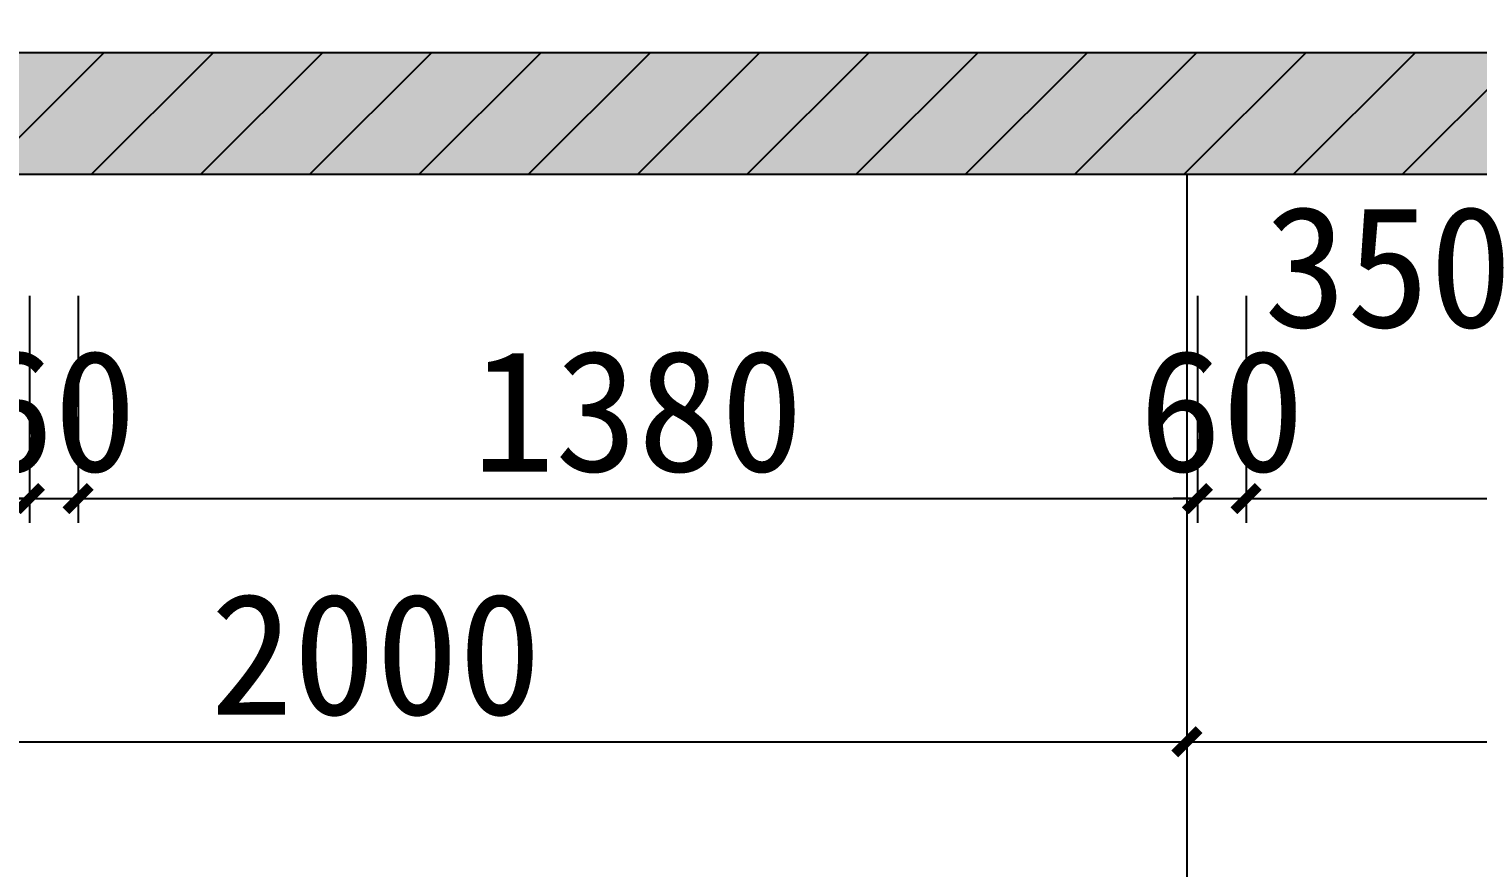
# Model space of a CAD drawing. Header units: millimetres. Extents: x 110215 to 630040, y -488650 to 141897.
# Drawn here: x 129112 to 130897, y 7236 to 8270 of the extents above; entities that cross this region are included whole.
import ezdxf
from ezdxf.xclip import XClip

# ---------------------------------------------------------------- set-up
doc = ezdxf.new("R2010")
doc.units = ezdxf.units.MM
doc.header["$LTSCALE"] = 1000
doc.header["$XCLIPFRAME"] = 0
doc.layers.get('Defpoints').update_dxf_attribs({"color": 2})
doc.layers.add('0-118标注', color=2, linetype='Continuous')
doc.layers.add('0-140c立面材料填充', color=250, linetype='Continuous')
doc.styles.add('黑体', font='simhei.ttf')
doc.dimstyles.new('50', dxfattribs={"dimscale": 50, "dimtxt": 3, "dimasz": 0.6, "dimexe": 0.6, "dimexo": 0.6, "dimtad": 1, "dimdec": 0, "dimdsep": 46, "dimtxsty": '黑体', "dimblk1": 'ARCHTICK', "dimblk2": 'ARCHTICK', "dimsah": 1, "dimcen": 0, "dimdle": 1, "dimclrd": 251, "dimclre": 251, "dimclrt": 2, "dimadec": 0, "dimazin": 0, "dimtfac": 1, "dimtdec": 0, "dimtix": 1, "dimtmove": 2, "dimatfit": 3, "dimldrblk": 'DOT', "dimfxl": 0, "dimtolj": 1, "dimtzin": 0, "dimarcsym": 0})

# ---------------------------------------------------------------- blocks, each defined once
blk = doc.blocks.new('_ArchTick')
at = {"color": 0, "linetype": 'ByBlock', "const_width": 0.4}
blk.add_lwpolyline([(-0.5, -0.5), (0.5, 0.5)], dxfattribs=at)
blk = doc.blocks.new('*D1183')
at = {"color": 251, "lineweight": -2, "transparency": 16777216}
for p, q in [((173257.141990547, 7118.662037769798), (173257.141990547, 6838.662037769798)), ((173927.141990547, 7118.662037769798), (173927.141990547, 6838.662037769798)), ((173207.141990547, 6868.662037769798), (173977.141990547, 6868.662037769798))]:
    blk.add_line(p, q, dxfattribs=at)
at = {"layer": 'Defpoints', "color": 0, "transparency": 16777216}
for p in [(173257.141990547, 7268.662037769798), (173927.141990547, 7268.662037769798), (173927.141990547, 6868.662037769798)]:
    blk.add_point(p, dxfattribs=at)
at = {"color": 251, "lineweight": -2, "transparency": 16777216, "xscale": 30, "yscale": 30, "zscale": 30, "rotation": 180}
blk.add_blockref('_ArchTick', (173257.141990547, 6868.662037769798), dxfattribs=at)
at = {"color": 251, "lineweight": -2, "transparency": 16777216, "xscale": 30, "yscale": 30, "zscale": 30}
blk.add_blockref('_ArchTick', (173927.141990547, 6868.662037769798), dxfattribs=at)
at = {"color": 2, "transparency": 16777216, "insert": (173592.141990547, 6975.754734399012), "char_height": 150, "attachment_point": 5, "style": '黑体'}
blk.add_mtext('\\A1;670', dxfattribs=at)
blk = doc.blocks.new('_DOT')
at = {"color": 0, "linetype": 'ByBlock'}
blk.add_line((-0.5, 0), (-1, 0), dxfattribs=at)
at = {"color": 0, "linetype": 'ByBlock', "const_width": 0.5}
blk.add_lwpolyline([(-0.25, 0, 1), (0.25, 0, 1)], format="xyb", close=True, dxfattribs=at)
blk = doc.blocks.new('*D1184')
at = {"color": 251, "lineweight": -2, "transparency": 16777216}
for p, q in [((173927.141990547, 7118.662037769798), (173927.141990547, 6838.662037769798)), ((173987.142021207, 7118.662037769798), (173987.142021207, 6838.662037769798)), ((173927.141990547, 6868.662037769798), (173897.141990547, 6868.662037769798)), ((173927.141990547, 6868.662037769798), (173987.142021207, 6868.662037769798)), ((173987.142021207, 6868.662037769798), (174017.142021207, 6868.662037769798))]:
    blk.add_line(p, q, dxfattribs=at)
at = {"layer": 'Defpoints', "color": 0, "transparency": 16777216}
for p in [(173987.142021207, 7468.662016205664), (173927.141990547, 7268.662037769798), (173987.142021207, 6868.662037769798)]:
    blk.add_point(p, dxfattribs=at)
at = {"color": 251, "lineweight": -2, "transparency": 16777216, "xscale": 30, "yscale": 30, "zscale": 30}
blk.add_blockref('_ArchTick', (173927.141990547, 6868.662037769798), dxfattribs=at)
at = {"color": 251, "lineweight": -2, "transparency": 16777216, "xscale": 30, "yscale": 30, "zscale": 30, "rotation": 180}
blk.add_blockref('_ArchTick', (173987.142021207, 6868.662037769798), dxfattribs=at)
at = {"color": 2, "transparency": 16777216, "insert": (173957.142005877, 6975.754734399012), "char_height": 150, "attachment_point": 5, "style": '黑体'}
blk.add_mtext('\\A1;60', dxfattribs=at)
blk = doc.blocks.new('*D1185')
at = {"color": 251, "lineweight": -2, "transparency": 16777216}
for p, q in [((173987.142021207, 7118.662037769798), (173987.142021207, 6838.662037769798)), ((175367.1420151928, 7118.662037769798), (175367.1420151928, 6838.662037769798)), ((173937.142021207, 6868.662037769798), (175417.1420151928, 6868.662037769798))]:
    blk.add_line(p, q, dxfattribs=at)
at = {"layer": 'Defpoints', "color": 0, "transparency": 16777216}
for p in [(173987.142021207, 7468.662016205664), (175367.1420151928, 7468.662016205664), (175367.1420151928, 6868.662037769798)]:
    blk.add_point(p, dxfattribs=at)
at = {"color": 251, "lineweight": -2, "transparency": 16777216, "xscale": 30, "yscale": 30, "zscale": 30, "rotation": 180}
blk.add_blockref('_ArchTick', (173987.142021207, 6868.662037769798), dxfattribs=at)
at = {"color": 251, "lineweight": -2, "transparency": 16777216, "xscale": 30, "yscale": 30, "zscale": 30}
blk.add_blockref('_ArchTick', (175367.1420151928, 6868.662037769798), dxfattribs=at)
at = {"color": 2, "transparency": 16777216, "insert": (174677.1420181999, 6975.754734399012), "char_height": 150, "attachment_point": 5, "style": '黑体'}
blk.add_mtext('\\A1;1380', dxfattribs=at)
blk = doc.blocks.new('*D1186')
at = {"color": 251, "lineweight": -2, "transparency": 16777216}
for p, q in [((175367.1420151928, 7118.662037769798), (175367.1420151928, 6838.662037769798)), ((175427.141990547, 7118.662037769798), (175427.141990547, 6838.662037769798)), ((175367.1420151928, 6868.662037769798), (175337.1420151928, 6868.662037769798)), ((175367.1420151928, 6868.662037769798), (175427.141990547, 6868.662037769798)), ((175427.141990547, 6868.662037769798), (175457.141990547, 6868.662037769798))]:
    blk.add_line(p, q, dxfattribs=at)
at = {"layer": 'Defpoints', "color": 0, "transparency": 16777216}
for p in [(175367.1420151928, 7268.662037769798), (175427.141990547, 7268.662037769798), (175427.141990547, 6868.662037769798)]:
    blk.add_point(p, dxfattribs=at)
at = {"color": 251, "lineweight": -2, "transparency": 16777216, "xscale": 30, "yscale": 30, "zscale": 30}
blk.add_blockref('_ArchTick', (175367.1420151928, 6868.662037769798), dxfattribs=at)
at = {"color": 251, "lineweight": -2, "transparency": 16777216, "xscale": 30, "yscale": 30, "zscale": 30, "rotation": 180}
blk.add_blockref('_ArchTick', (175427.141990547, 6868.662037769798), dxfattribs=at)
at = {"color": 2, "transparency": 16777216, "insert": (175397.1420028699, 6975.754734399012), "char_height": 150, "attachment_point": 5, "style": '黑体'}
blk.add_mtext('\\A1;60', dxfattribs=at)
blk = doc.blocks.new('*D1187')
at = {"color": 251, "lineweight": -2, "transparency": 16777216}
for p, q in [((175427.141990547, 7118.662037769798), (175427.141990547, 6838.662037769798)), ((175777.141990547, 7118.662037769798), (175777.141990547, 6838.662037769798)), ((175377.141990547, 6868.662037769798), (175827.141990547, 6868.662037769798))]:
    blk.add_line(p, q, dxfattribs=at)
at = {"layer": 'Defpoints', "color": 0, "transparency": 16777216}
for p in [(175427.141990547, 7268.662037769798), (175777.141990547, 7268.662037769798), (175777.141990547, 6868.662037769798)]:
    blk.add_point(p, dxfattribs=at)
at = {"color": 251, "lineweight": -2, "transparency": 16777216, "xscale": 30, "yscale": 30, "zscale": 30, "rotation": 180}
blk.add_blockref('_ArchTick', (175427.141990547, 6868.662037769798), dxfattribs=at)
at = {"color": 251, "lineweight": -2, "transparency": 16777216, "xscale": 30, "yscale": 30, "zscale": 30}
blk.add_blockref('_ArchTick', (175777.141990547, 6868.662037769798), dxfattribs=at)
at = {"color": 2, "transparency": 16777216, "insert": (175602.141990547, 7153.587247705786), "char_height": 150, "attachment_point": 5, "style": '黑体'}
blk.add_mtext('\\A1;350', dxfattribs=at)
blk = doc.blocks.new('*D1232')
at = {"color": 251, "lineweight": -2, "transparency": 16777216}
for p, q in [((173354.2430601782, 6818.662037769798), (173354.2430601782, 6538.662037769798)), ((175354.1420151928, 6818.662037769798), (175354.1420151928, 6538.662037769798)), ((173304.2430601782, 6568.662037769798), (175404.1420151928, 6568.662037769798))]:
    blk.add_line(p, q, dxfattribs=at)
at = {"layer": 'Defpoints', "color": 0, "transparency": 16777216}
for p in [(173354.2430601782, 6868.662037769798), (175354.1420151928, 6868.662037769798), (175354.1420151928, 6568.662037769798)]:
    blk.add_point(p, dxfattribs=at)
at = {"color": 251, "lineweight": -2, "transparency": 16777216, "xscale": 30, "yscale": 30, "zscale": 30, "rotation": 180}
blk.add_blockref('_ArchTick', (173354.2430601782, 6568.662037769798), dxfattribs=at)
at = {"color": 251, "lineweight": -2, "transparency": 16777216, "xscale": 30, "yscale": 30, "zscale": 30}
blk.add_blockref('_ArchTick', (175354.1420151928, 6568.662037769798), dxfattribs=at)
at = {"color": 2, "transparency": 16777216, "insert": (174354.1925376855, 6675.754734399012), "char_height": 150, "attachment_point": 5, "style": '黑体'}
blk.add_mtext('\\A1;2000', dxfattribs=at)
blk = doc.blocks.new('*D1233')
at = {"color": 251, "lineweight": -2, "transparency": 16777216}
for p, q in [((175354.1420151928, 6818.662037769798), (175354.1420151928, 6538.662037769798)), ((178654.2430601782, 6818.662037769798), (178654.2430601782, 6538.662037769798)), ((175304.1420151928, 6568.662037769798), (178704.2430601782, 6568.662037769798))]:
    blk.add_line(p, q, dxfattribs=at)
at = {"layer": 'Defpoints', "color": 0, "transparency": 16777216}
for p in [(175354.1420151928, 6868.662037769798), (178654.2430601782, 6868.662037769798), (178654.2430601782, 6568.662037769798)]:
    blk.add_point(p, dxfattribs=at)
at = {"color": 251, "lineweight": -2, "transparency": 16777216, "xscale": 30, "yscale": 30, "zscale": 30, "rotation": 180}
blk.add_blockref('_ArchTick', (175354.1420151928, 6568.662037769798), dxfattribs=at)
at = {"color": 251, "lineweight": -2, "transparency": 16777216, "xscale": 30, "yscale": 30, "zscale": 30}
blk.add_blockref('_ArchTick', (178654.2430601782, 6568.662037769798), dxfattribs=at)
at = {"color": 2, "transparency": 16777216, "insert": (177004.1925376855, 6675.754734399012), "char_height": 150, "attachment_point": 5, "style": '黑体'}
blk.add_mtext('\\A1;3300', dxfattribs=at)
blk = doc.blocks.new('sdfcsfsdfs')
h = blk.add_hatch()
h.set_pattern_fill('ANSI31', color=250, scale=30)
h.set_pattern_definition([(45, (0, 0), (-67.35192090801866, 67.35192090801866), [])])
h.paths.add_polyline_path([(156354.1597875246, 11868.6620377698), (156354.1597875246, 11718.6620377698), (156554.1597841013, 11718.6620377698), (157551.0816538529, 11718.6620377698), (157551.0816538529, 11018.6620377698), (158013.6196626506, 11018.6620377698), (158013.6196626506, 11145.54710693634), (158013.6196626506, 11718.6620377698), (167984.6477620145, 11718.6620377698), (167984.6477620145, 11018.6620377698), (168441.8994826805, 11018.6620377698), (168441.8994826805, 11718.6620377698), (172853.8802585606, 11718.6620377698), (172853.8802585606, 11018.6620377698), (173453.8802585607, 11018.6620377698), (173453.8802585607, 11718.6620377698), (177303.941596332, 11718.6620377698), (177303.941596332, 11018.6620377698), (177903.941596332, 11018.6620377698), (177903.941596332, 11718.6620377698), (180555.5793627244, 11718.6620377698), (180555.5793627244, 11018.6620377698), (181155.5793627244, 11018.6620377698), (181155.5793627244, 11718.6620377698), (182255.2669490916, 11718.6620377698), (182255.2669490916, 11018.6620377698), (182755.2669490915, 11018.6620377698), (182755.2669490915, 11718.6620377698), (184345.9090813887, 11718.6620377698), (184345.9090813887, 11018.6620377698), (184845.9090813887, 11018.6620377698), (184845.9090813887, 11718.6620377698), (187805.5806246147, 11718.6620377698), (187805.5806246147, 11018.6620377698), (188305.5806246144, 11018.6620377698), (188305.5806246144, 11718.6620377698), (191989.1511051006, 11718.6620377698), (191989.1511051006, 11018.6620377698), (192624.6187529145, 11018.6620377698), (192624.6187529145, 11718.6620377698), (195356.1418425802, 11718.6620377698), (195356.1418425802, 11018.6620377698), (195969.7961493493, 11018.6620377698), (195969.7961493493, 11718.6620377698), (199435.1123064027, 11718.6620377698), (199435.1123064027, 11018.6620377698), (200035.127648672, 11018.6620377698), (200035.127648672, 11718.6620377698), (203883.4067766399, 11718.6620377698), (203883.4067766399, 11018.6620377698), (204483.375647722, 11018.6620377698), (204483.375647722, 11718.6620377698), (207985.2378104243, 11718.6620377698), (207985.2378104243, 11018.6620377698), (208585.2027063424, 11018.6620377698), (208585.2027063424, 11718.6620377698), (210541.4694466793, 11718.6620377698), (210541.4694466793, 11018.6620377698), (211138.6465234974, 11018.6620377698), (211138.6465234974, 11718.6620377698), (213935.1514002566, 11718.6620377698), (213935.1514002566, 11018.6620377698), (214535.1617687886, 11018.6620377698), (214535.1617687886, 11718.6620377698), (217337.141990547, 11718.6620377698), (217337.141990547, 11018.6620377698), (217835.07608527, 11018.6620377698), (217835.07608527, 11718.6620377698), (220184.8311383263, 11718.6620377698), (220184.8311383263, 11018.6620377698), (220784.8211277151, 11018.6620377698), (220784.8211277151, 11718.6620377698), (224165.5727826061, 11718.6620377698), (224165.5727826061, 11018.6620377698), (224765.545286809, 11018.6620377698), (224765.545286809, 11718.6620377698), (226905.5611605846, 11718.6620377698), (226905.5611605846, 11018.6620377698), (227405.5611604794, 11018.6620377698), (227405.5611604794, 11718.6620377698), (229705.5611605745, 11718.6620377698), (229705.5611605745, 11018.6620377698), (230205.5611604789, 11018.6620377698), (230205.5611604789, 11718.6620377698), (231983.3608553153, 11718.6620377698), (231983.3608553153, 11018.6620377698), (232583.400753823, 11018.6620377698), (232583.400753823, 11718.6620377698), (232987.141990547, 11718.6620377698), (232987.141990547, 11868.6620377698)])
h.paths.add_polyline_path([(232987.141990547, 7418.662037769798), (156354.1597875246, 7418.662037769798), (156354.1597875246, 7268.662037769798), (232987.141990547, 7268.662037769798)])
at = {"layer": '0-140c立面材料填充'}
h = blk.add_hatch(dxfattribs=at)
h.set_pattern_fill('AR-CONC', color=256)
h.set_pattern_definition([(49.99999999999999, (0, 0), (182.184668996004, -15.93908553890309), [19.05, -209.55]), (355, (0, 0), (-35.24342142496934, 191.0568452390351), [15.24, -167.64058417]), (100.4514447, (15.182007, -1.3282535), (146.9412470903533, 175.1177519121951), [16.1900088, -178.0902446]), (46.18420000000002, (0, 50.8), (271.0790408921299, -42.04232793272715), [28.575, -314.3249999999999]), (96.63555760999996, (22.5899, 47.2965), (237.404134051503, 247.4261245977215), [24.28502314, -267.13560816]), (351.1841511700001, (0, 50.8), (237.404134064977, 247.4261245855326), [22.85996707, -251.45973192]), (21, (25.4, 38.1), (151.6143912691325, -102.2651981870876), [19.05, -209.55]), (326.0000000000001, (25.4, 38.1), (61.80202834764707, 184.1879661223193), [15.24, -167.64]), (71.45144499999999, (38.0345326, 29.5779001), (213.4164192787161, 81.92276888590524), [16.1900088, -178.0899376]), (37.50000000000001, (0, 0), (3.088603250591817, 84.55503887315311), [0, -165.608, 0, -170.18, 0, -168.275]), (7.499999999999999, (0, 0), (66.81966251030575, 100.1805748181195), [0, -97.02799999999999, 0, -161.798, 0, -64.135]), (327.5, (-56.642, 0), (135.5905951668714, -5.728743992673444), [0, -63.5, 0, -198.12, 0, -262.89]), (317.5, (-82.042, 0), (148.129181386018, 25.42649103333303), [0, -82.55, 0, -131.572, 0, -186.69])])
h.paths.add_polyline_path([(232987.141990547, 7418.662037769798), (156354.1597875246, 7418.662037769798), (156354.1597875246, 7268.662037769798), (232987.141990547, 7268.662037769798)])
h.paths.add_polyline_path([(156354.1597875246, 11868.6620377698), (156354.1597875246, 11718.6620377698), (156554.1597841013, 11718.6620377698), (157551.0816538529, 11718.6620377698), (157551.0816538529, 11018.6620377698), (158013.6196626506, 11018.6620377698), (158013.6196626506, 11145.54710693634), (158013.6196626506, 11718.6620377698), (167984.6477620145, 11718.6620377698), (167984.6477620145, 11018.6620377698), (168441.8994826805, 11018.6620377698), (168441.8994826805, 11718.6620377698), (172853.8802585606, 11718.6620377698), (172853.8802585606, 11018.6620377698), (173453.8802585607, 11018.6620377698), (173453.8802585607, 11718.6620377698), (177303.941596332, 11718.6620377698), (177303.941596332, 11018.6620377698), (177903.941596332, 11018.6620377698), (177903.941596332, 11718.6620377698), (180555.5793627244, 11718.6620377698), (180555.5793627244, 11018.6620377698), (181155.5793627244, 11018.6620377698), (181155.5793627244, 11718.6620377698), (182255.2669490916, 11718.6620377698), (182255.2669490916, 11018.6620377698), (182755.2669490915, 11018.6620377698), (182755.2669490915, 11718.6620377698), (184345.9090813887, 11718.6620377698), (184345.9090813887, 11018.6620377698), (184845.9090813887, 11018.6620377698), (184845.9090813887, 11718.6620377698), (187805.5806246147, 11718.6620377698), (187805.5806246147, 11018.6620377698), (188305.5806246144, 11018.6620377698), (188305.5806246144, 11718.6620377698), (191989.1511051006, 11718.6620377698), (191989.1511051006, 11018.6620377698), (192624.6187529145, 11018.6620377698), (192624.6187529145, 11718.6620377698), (195356.1418425802, 11718.6620377698), (195356.1418425802, 11018.6620377698), (195969.7961493493, 11018.6620377698), (195969.7961493493, 11718.6620377698), (199435.1123064027, 11718.6620377698), (199435.1123064027, 11018.6620377698), (200035.127648672, 11018.6620377698), (200035.127648672, 11718.6620377698), (203883.4067766399, 11718.6620377698), (203883.4067766399, 11018.6620377698), (204483.375647722, 11018.6620377698), (204483.375647722, 11718.6620377698), (207985.2378104243, 11718.6620377698), (207985.2378104243, 11018.6620377698), (208585.2027063424, 11018.6620377698), (208585.2027063424, 11718.6620377698), (210541.4694466793, 11718.6620377698), (210541.4694466793, 11018.6620377698), (211138.6465234974, 11018.6620377698), (211138.6465234974, 11718.6620377698), (213935.1514002566, 11718.6620377698), (213935.1514002566, 11018.6620377698), (214535.1617687886, 11018.6620377698), (214535.1617687886, 11718.6620377698), (217337.141990547, 11718.6620377698), (217337.141990547, 11018.6620377698), (217835.07608527, 11018.6620377698), (217835.07608527, 11718.6620377698), (220184.8311383263, 11718.6620377698), (220184.8311383263, 11018.6620377698), (220784.8211277151, 11018.6620377698), (220784.8211277151, 11718.6620377698), (224165.5727826061, 11718.6620377698), (224165.5727826061, 11018.6620377698), (224765.545286809, 11018.6620377698), (224765.545286809, 11718.6620377698), (226905.5611605846, 11718.6620377698), (226905.5611605846, 11018.6620377698), (227405.5611604794, 11018.6620377698), (227405.5611604794, 11718.6620377698), (229705.5611605745, 11718.6620377698), (229705.5611605745, 11018.6620377698), (230205.5611604789, 11018.6620377698), (230205.5611604789, 11718.6620377698), (231983.3608553153, 11718.6620377698), (231983.3608553153, 11018.6620377698), (232583.400753823, 11018.6620377698), (232583.400753823, 11718.6620377698), (232987.141990547, 11718.6620377698), (232987.141990547, 11868.6620377698)])
blk.add_lwpolyline([(232987.141990547, 7418.662037769798), (156354.1597875246, 7418.662037769798), (156354.1597875246, 7268.662037769798), (232987.141990547, 7268.662037769798)], close=True)
at = {"layer": '0-118标注'}
blk.add_line((175354.2430601782, 5968.662037769798, 13.78868175149228), (175354.2430601782, 7268.662037769798), dxfattribs=at)
for base, p1, p2, picture, middle in [((173987.142021207, 6868.662037769798), (173927.141990547, 7268.662037769798), (173987.142021207, 7468.662016205664), '*D1184', (173957.142005877, 6975.754734399012)), ((175367.1420151928, 6868.662037769798), (173987.142021207, 7468.662016205664), (175367.1420151928, 7468.662016205664), '*D1185', (174677.1420181999, 6975.754734399012)), ((173927.141990547, 6868.662037769798), (173257.141990547, 7268.662037769798), (173927.141990547, 7268.662037769798), '*D1183', (173592.141990547, 6975.754734399012)), ((175427.141990547, 6868.662037769798), (175367.1420151928, 7268.662037769798), (175427.141990547, 7268.662037769798), '*D1186', (175397.1420028699, 6975.754734399012)), ((175354.1420151928, 6568.662037769798), (173354.2430601782, 6868.662037769798), (175354.1420151928, 6868.662037769798), '*D1232', (174354.1925376855, 6675.754734399012)), ((178654.2430601782, 6568.662037769798), (175354.1420151928, 6868.662037769798), (178654.2430601782, 6868.662037769798), '*D1233', (177004.1925376855, 6675.754734399012))]:
    dim = blk.add_linear_dim(base=base, p1=p1, p2=p2, dimstyle='50', override={"dimfxl": 5, "dimarcsym": 1})
    dim.commit()
    dim.dimension.update_dxf_attribs({"geometry": picture, "text_midpoint": middle})
dim = blk.add_linear_dim(base=(175777.141990547, 6868.662037769798), p1=(175427.141990547, 7268.662037769798), p2=(175777.141990547, 7268.662037769798), dimstyle='50', override={"dimfxl": 5, "dimarcsym": 1})
dim.commit()
dim.dimension.update_dxf_attribs({"geometry": '*D1187', "text_midpoint": (175602.141990547, 7153.587247705786), "dimtype": 160})

msp = doc.modelspace()

# ---------------------------------------------------------------- block references
ref = msp.add_blockref('sdfcsfsdfs', (-44814.41507394239, 821.7370198648423))
XClip(ref).set_block_clipping_path([(155029.6951500101, 5272.744736352703), (179125.59983807578, 14528.316164924177)])
ref = msp.add_blockref('sdfcsfsdfs', (-58485.11102869821, 821.7370198648423))
XClip(ref).set_block_clipping_path([(200503.9430872752, 5272.744736352703), (223704.0930974533, 14528.316164924177)])

doc.saveas('drawing.dxf')
